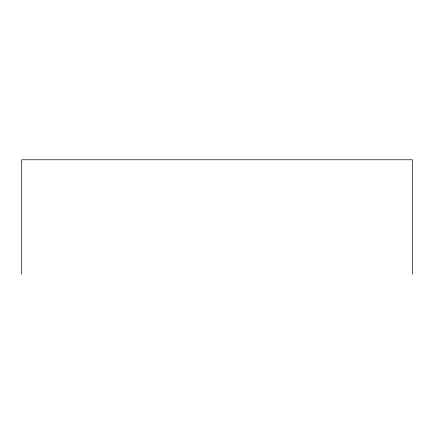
<?xml version="1.0" encoding="UTF-8"?>
<svg xmlns="http://www.w3.org/2000/svg" width="434" height="434" viewBox="0 0 434 434"><rect width="100%" height="100%" fill="white"/><g stroke="black" fill="none" stroke-linecap="round" stroke-linejoin="round"><path stroke-width="0.65" d="M412.3 274.239L412.3 159.761L21.7 159.761L21.7 274.239"/></g></svg>
